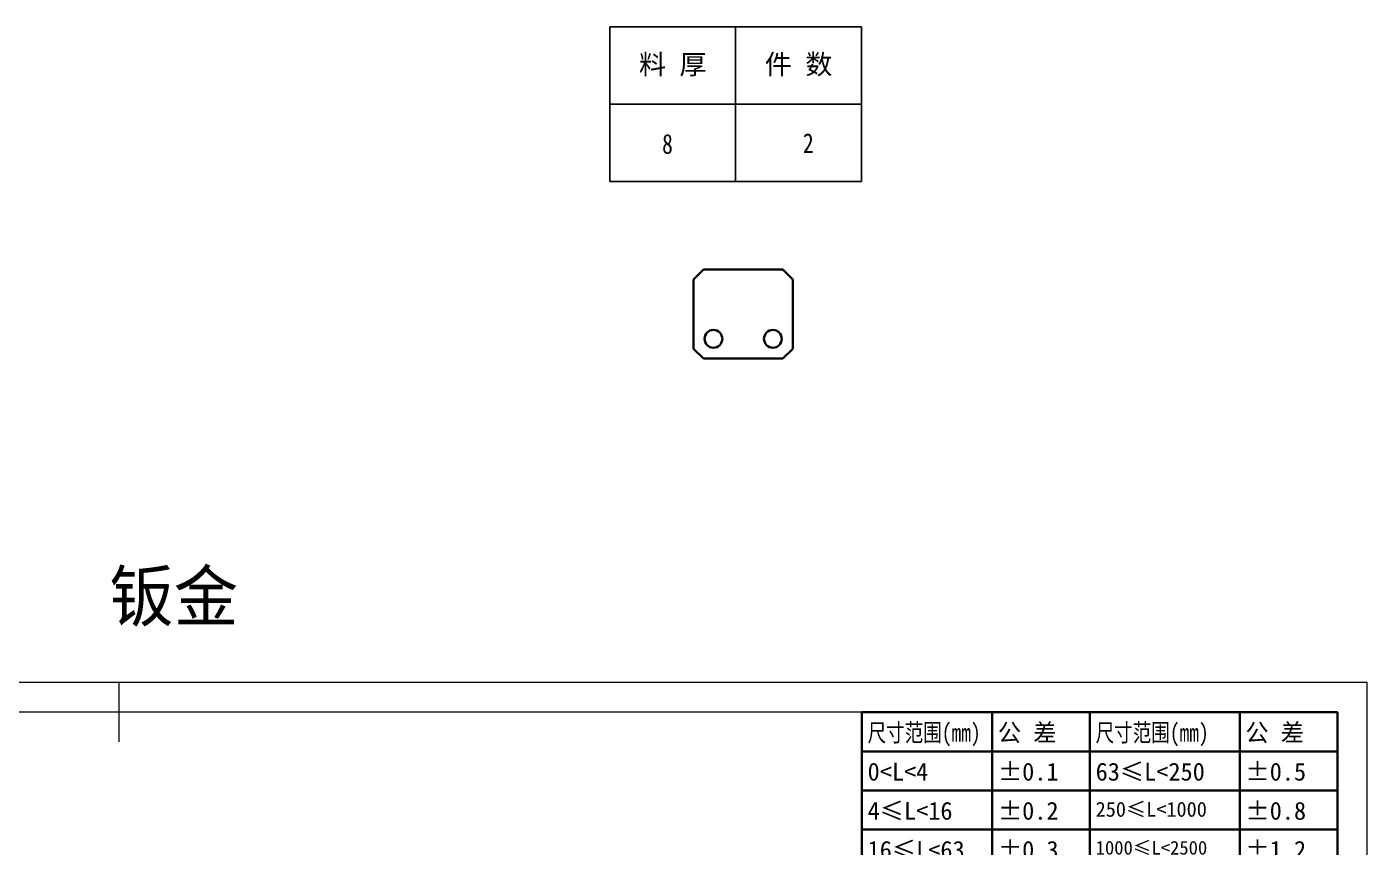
# Model space of a CAD drawing. Header units: millimetres. Extents: x -15766 to 80009, y -9701 to 15159.
# Drawn here: x 11852 to 12528, y 14062 to 14476 of the extents above; entities that cross this region are included whole.
import ezdxf
from ezdxf.enums import TextEntityAlignment as Align

# ---------------------------------------------------------------- set-up
doc = ezdxf.new("R2010")
doc.units = ezdxf.units.MM
doc.layers.add('07', color=7, linetype='Continuous')
for name, color, linetype, lineweight in [('AM_VIS', 7, 'Continuous', 18), ('CDRAFT0', 7, 'Continuous', 18), ('title_frame', 7, 'Continuous', 18), ('word_dim', 9, 'Continuous', 18), ('尺寸线层', 3, 'Continuous', 18), ('粗实线层', 7, 'Continuous', 35), ('粗实线层_1', 7, 'Continuous', 15)]:
    doc.layers.add(name, color=color, linetype=linetype, lineweight=lineweight)
doc.styles.add('DIM', font='', dxfattribs={"width": 0.8})
doc.styles.get('DIM').set_extended_font_data('NSimSun')

# ---------------------------------------------------------------- blocks, each defined once
blk = doc.blocks.new('*X588')
at = {"layer": 'CDRAFT0'}
for p, q in [((420, 297), (0, 297)), ((420, 0), (420, 297))]:
    blk.add_line(p, q, dxfattribs=at)
at = {"layer": '粗实线层_1'}
for p, q in [((210, 297), (210, 287)), ((415, 292), (25, 292)), ((415, 5), (415, 292))]:
    blk.add_line(p, q, dxfattribs=at)
blk = doc.blocks.new('自由公差_1')
at = {"layer": '粗实线层'}
for p, q in [((-80, 0), (0, 0)), ((-80, 0), (-80, -26.3)), ((-58.08, 0), (-58.08, -26.3)), ((-41.64, 0), (-41.64, -26.3)), ((-16.44, 0), (-16.44, -26.3)), ((0, 0), (0, -26.3)), ((-80, -6.58), (0, -6.58)), ((-80, -13.15), (0, -13.15)), ((-80, -19.73), (0, -19.73)), ((-80, -26.3), (0, -26.3))]:
    blk.add_line(p, q, dxfattribs=at)
at = {"layer": '尺寸线层', "linetype": 'Continuous', "attachment_point": 1, "line_spacing_factor": 0.9}
for s, insert, char_height, width in [('{\\W0.8;尺寸范围(mm)}', (-79.04, -1.92), 3, 22.6032), ('公 差', (-57.12, -1.92), 3, 22.6032), ('{\\W0.8;尺寸范围(mm)}', (-40.68, -1.92), 3, 22.6032), ('公 差', (-15.48, -1.92), 3, 22.6032), ('0<L<4', (-79.04, -8.49), 3, 22.6032), ('%%P0.1', (-57.12, -8.49), 3, 12.7119), ('63≤L<250', (-40.68, -8.49), 3, 22.6032), ('%%P0.5', (-15.48, -8.49), 3, 12.5771), ('4≤L<16', (-79.04, -15.07), 3, 22.6032), ('%%P0.2', (-57.12, -15.07), 3, 12.4769), ('250≤L<1000', (-40.68, -15.07), 2.5, 22.6032), ('%%P0.8', (-15.48, -15.07), 3, 13.0759), ('16≤L<63', (-79.04, -21.64), 3, 22.6032), ('%%P0.3', (-57.12, -21.64), 3, 12.7119), ('1000≤L<2500', (-40.68, -21.64), 2.3, 22.6032), ('%%P1.2', (-15.48, -21.64), 3, 12.8764)]:
    blk.add_mtext(s, dxfattribs=dict(at, insert=insert, char_height=char_height, width=width))
blk = doc.blocks.new('*T2185')
at = {"color": 0, "linetype": 'ByBlock', "lineweight": -2, "transparency": 16777216}
for p, q in [((0, 0), (127, 0)), ((0, 0), (0, -78)), ((63.5, 0), (63.5, -78)), ((127, 0), (127, -78)), ((0, -39), (127, -39)), ((0, -78), (127, -78))]:
    blk.add_line(p, q, dxfattribs=at)
at = {"color": 0, "transparency": 16777216, "char_height": 10, "width": 60.5, "attachment_point": 5}
for s, insert in [('{\\fSimSun|b0|i0|c134|p2;料 厚}', (31.75, -19.5)), ('{\\fSimSun|b0|i0|c134|p2;件 数}', (95.25, -19.5))]:
    blk.add_mtext(s, dxfattribs=dict(at, insert=insert))
blk = doc.blocks.new('拆图参数')
blk.add_blockref('*T2185', (-63.5, 78))
at = {"style": 'DIM', "width": 0.8}
blk.add_attdef('6', text='', height=10, dxfattribs=at).set_placement((-37.13, 18.91), align=Align.MIDDLE_LEFT)
blk.add_attdef('1', text='', height=10, dxfattribs=at).set_placement((36.65, 19.27), align=Align.MIDDLE_CENTER)

msp = doc.modelspace()

# ---------------------------------------------------------------- linework, layer by layer
at = {"layer": 'AM_VIS', "lineweight": 35, "ltscale": 0.176777}
for p, q in [((12188.48191, 14348.21319), (12193.48191, 14353.21319)), ((12238.48191, 14348.21319), (12233.48191, 14353.21319)), ((12188.48191, 14313.21319), (12193.48191, 14308.21319)), ((12238.48191, 14313.21319), (12233.48191, 14308.21319))]:
    msp.add_line(p, q, dxfattribs=at)
at = {"layer": 'AM_VIS', "lineweight": 35}
for p, q in [((12188.48191, 14313.21319), (12188.48191, 14348.21319)), ((12233.48191, 14353.21319), (12193.48191, 14353.21319)), ((12238.48191, 14348.21319), (12238.48191, 14313.21319)), ((12193.48191, 14308.21319), (12233.48191, 14308.21319))]:
    msp.add_line(p, q, dxfattribs=at)
for centre in [(12198.48191, 14318.21319), (12228.48191, 14318.21319)]:
    msp.add_circle(centre, 4.5, dxfattribs=at)

# ---------------------------------------------------------------- block references
at = {"layer": '07'}
msp.add_blockref('拆图参数', (12209.69113, 14397.69004), dxfattribs=at).add_auto_attribs({'1': '2', '6': '8'})
at = {"layer": 'title_frame', "xscale": 3, "yscale": 3, "zscale": 3}
for name, p in [('*X588', (11268.39934, 13253.73384)), ('自由公差_1', (12513.39934, 14129.73384))]:
    msp.add_blockref(name, p, dxfattribs=at)

# ---------------------------------------------------------------- texts
at = {"layer": 'word_dim', "color": 3, "insert": (11893.64451, 14200.79959), "char_height": 25, "width": 116.6634772, "attachment_point": 1}
msp.add_mtext('钣金', dxfattribs=at)

doc.saveas('drawing.dxf')
